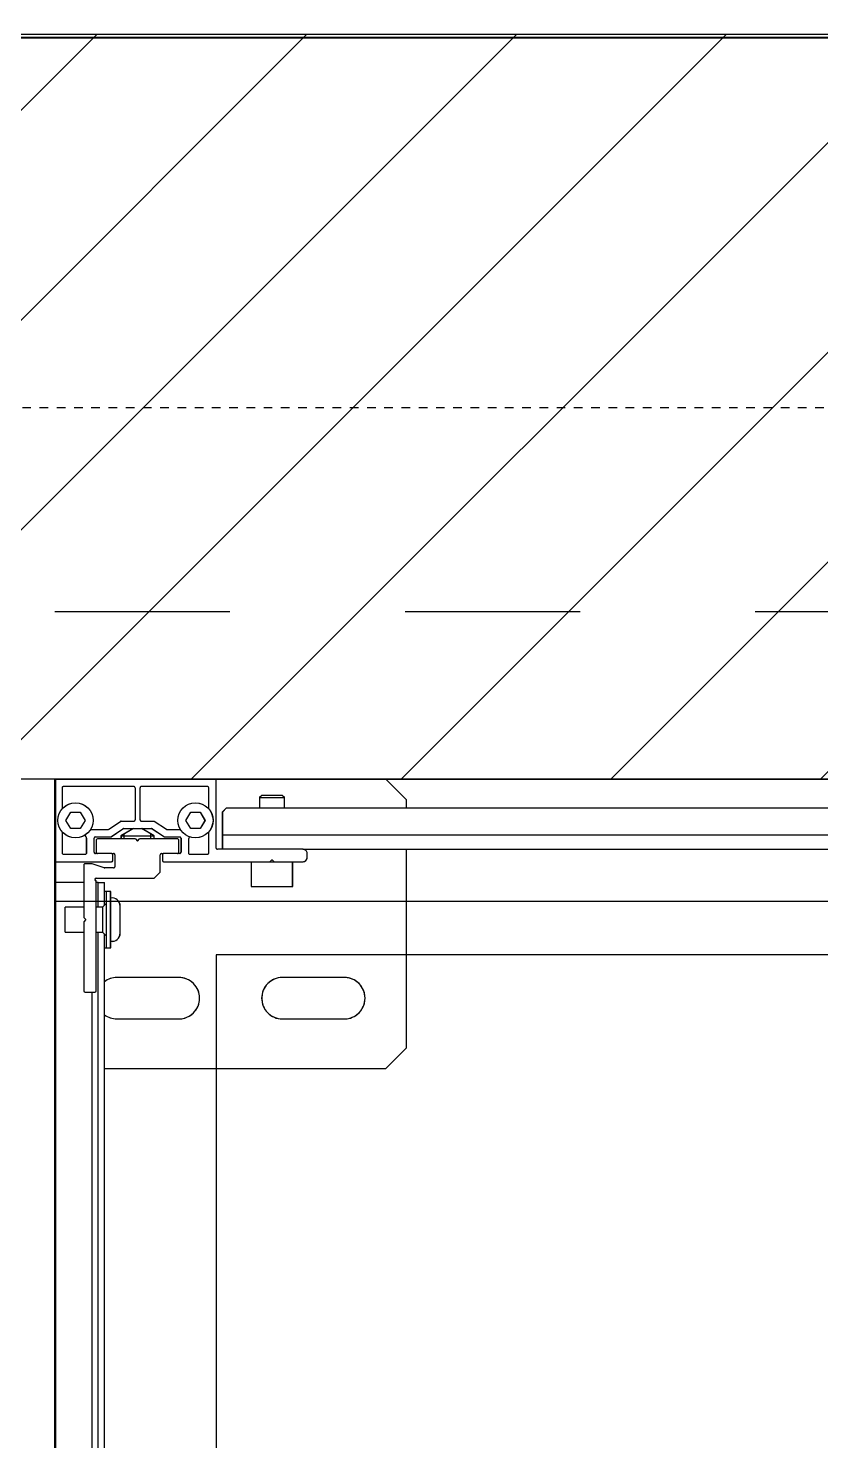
# Model space of a CAD drawing. Header units: centimetres. Extents: x 2191 to 12545, y -680 to 18662.
# Drawn here: x 10895.42 to 10914.58, y 4118.41 to 4152.56 of the extents above; entities that cross this region are included whole.
import ezdxf

# ---------------------------------------------------------------- set-up
doc = ezdxf.new("R2010")
doc.units = ezdxf.units.CM
doc.linetypes.add('prlm_vmc', pattern=[0.282222, 0.141111, -0.141111])
doc.linetypes.add('Style de ligne -1', pattern=[0.41664, 0.20828, -0.20836])
for name, color, linetype in [('B Aménagement intérieur', 252, 'Continuous'), ('B GÈnÈral_Hatch', 252, 'Continuous'), ('B Général', 252, 'Continuous'), ('C ANNOTATIONS-axes horizontaux', 252, 'Style de ligne -1'), ('C ANNOTATIONS-prestations', 252, 'Continuous'), ('C ANNOTATIONS-prestations_Hatch', 252, 'Continuous'), ('F REMPLISSAGE-vert foncé', 252, 'Continuous'), ('MTI900_Alu', 252, 'Continuous'), ('prlm-CHAUFF', 4, 'Continuous')]:
    doc.layers.add(name, color=color, linetype=linetype)

# ---------------------------------------------------------------- blocks, each defined once
blk = doc.blocks.new('B 70.Gaine 150_70')
at = {"layer": 'B Général', "linetype": 'Continuous', "flags": 128}
for points in [[(-70, 36.305), (19.5, 36.305), (19.5, -2.715), (-70, -2.715)], [(-70, -2.7), (-70, 36.3), (19.5, 36.3), (19.5, -2.7)]]:
    blk.add_lwpolyline(points, close=True, dxfattribs=at)
at = {"layer": 'C ANNOTATIONS-prestations'}
for p, q in [((-69.3, 1.435), (-69.3, 31.935)), ((-68.65, 1.335), (-68.65, 32.035)), ((-68.3, 3.285), (-68.3, 30.055)), ((-69.5, 5.785), (-70, 5.285)), ((-69.3, 5.785), (-69.5, 5.785)), ((-63.5, 5.785), (-68.3, 5.785)), ((-63, 5.285), (-63.5, 5.785)), ((-70, 5.285), (-70, 1.155)), ((-63, -1.515), (-63, 5.285)), ((-65.2, 4.285), (-65.2, 2.785)), ((-64.2, 2.785), (-64.2, 4.285)), ((-68.3, 3.285), (-68.3, 1.215)), ((-68.1, 3.385), (-68.2, 3.385)), ((-68, 2.585), (-68, 3.285)), ((-69.55, 2.835), (-69.6, 2.785)), ((-69.6, 2.785), (-69.6, 2.285)), ((-69.55, 2.235), (-69.55, 2.835)), ((-69.3, 2.835), (-69.55, 2.835)), ((-67.4, 3.035), (-68, 3.035)), ((-67.4, 2.035), (-67.4, 3.035)), ((-68.029, 2.556), (-68, 2.585)), ((-68, 2.485), (-68.029, 2.514)), ((-68, 2.485), (-68, 2.585)), ((-68, -0.085), (-68, 2.485)), ((-69.6, 2.285), (-69.55, 2.235)), ((-69.55, 2.235), (-69.3, 2.235)), ((-68, 2.035), (-67.4, 2.035)), ((-69.3, 1.435), (-69.2, 1.335)), ((-70, 1.155), (-70, -2.685)), ((-68.33, 1.185), (-69.97, 1.185)), ((-69.2, 1.335), (-68.65, 1.335)), ((-68.65, 1.335), (-68.3, 1.335)), ((-69.82, 0.975), (-69.82, -0.625)), ((-69.283, 1.005), (-69.79, 1.005)), ((-69.2, 0.8), (-69, 0.916)), ((-69.2, 0.57), (-69.2, 0.8)), ((-69, 0.916), (-68.8, 0.8)), ((-68.8, 0.8), (-68.8, 0.57)), ((-68.21, 1.005), (-68.717, 1.005)), ((-68.18, 0.545), (-68.18, 0.975)), ((-69, 0.454), (-69.2, 0.57)), ((-68.8, 0.57), (-69, 0.454)), ((-68.53, 0.515), (-68.21, 0.515)), ((-68.78, -0.001), (-68.78, 0.321)), ((-68.6, -0.065), (-68.6, 0.305)), ((-68.57, 0.335), (-68.23, 0.335)), ((-68.55, 0.255), (-68.55, -0.665)), ((-68.23, 0.285), (-68.52, 0.285)), ((-68.2, 0.305), (-68.2, -0.085)), ((-65.2, 0.285), (-65.2, -1.215)), ((-64.2, -1.215), (-64.2, 0.285)), ((-68.98, -0.311), (-68.785, -0.018)), ((-68.98, -0.625), (-68.98, -0.311)), ((-68.627, -0.315), (-68.8, -0.615)), ((-68.795, -0.357), (-68.6, -0.065)), ((-68.627, -1.115), (-68.627, -0.315)), ((-68.55, -0.315), (-68.627, -0.315)), ((-68.2, -0.135), (-68.2, -0.085)), ((-68.17, -0.115), (-68.03, -0.115)), ((-67.75, -0.165), (-68.17, -0.165)), ((-67.6, -0.315), (-67.75, -0.165)), ((-67.6, -1.715), (-67.6, -0.315)), ((-69.01, -0.655), (-69.79, -0.655)), ((-68.8, -1.056), (-68.8, -0.374)), ((-68.55, -0.392), (-68.671, -0.392)), ((-68.5, -0.715), (-68.55, -0.665)), ((-69.82, -0.805), (-69.82, -2.505)), ((-69.79, -0.775), (-69.01, -0.775)), ((-68.98, -1.11), (-68.98, -0.805)), ((-68.8, -0.815), (-68.627, -1.115)), ((-68.55, -0.765), (-68.5, -0.715)), ((-68.55, -0.765), (-68.55, -1.685)), ((-68.785, -1.412), (-68.975, -1.127)), ((-68.605, -1.357), (-68.795, -1.073)), ((-68.55, -1.038), (-68.671, -1.038)), ((-68.627, -1.115), (-68.55, -1.115)), ((-68.2, -1.345), (-68.2, -1.295)), ((-68.2, -1.345), (-68.2, -1.735)), ((-68.17, -1.265), (-67.88, -1.265)), ((-68.03, -1.315), (-68.17, -1.315)), ((-68, -2.685), (-68, -1.345)), ((-67.85, -1.295), (-67.85, -1.51)), ((-65.92, -1.365), (-67.28, -1.365)), ((-67.28, -1.365), (-67.28, -1.465)), ((-66.275, -1.135), (-66.925, -1.135)), ((-65.92, -1.465), (-65.92, -1.365)), ((-68.78, -1.851), (-68.78, -1.429)), ((-68.6, -1.735), (-68.6, -1.374)), ((-67.852, -1.52), (-67.948, -1.81)), ((-66.95, -1.515), (-67.5, -1.515)), ((-67.5, -1.665), (-67.5, -1.515)), ((-66.9, -1.665), (-67.5, -1.665)), ((-67.5, -1.665), (-67.5, -1.715)), ((-67.28, -1.465), (-67.28, -1.515)), ((-65.92, -1.465), (-67.28, -1.465)), ((-67, -1.465), (-66.9, -1.565)), ((-66.9, -1.565), (-66.3, -1.565)), ((-66.9, -1.565), (-66.9, -1.715)), ((-66.3, -1.565), (-66.2, -1.465)), ((-66.3, -1.715), (-66.3, -1.565)), ((15.8, -1.665), (-66.3, -1.665)), ((15.75, -1.515), (-66.25, -1.515)), ((-65.92, -1.515), (-65.92, -1.465)), ((-69.2, -2.1), (-69, -1.984)), ((-69, -1.984), (-68.8, -2.1)), ((-68.23, -1.765), (-68.57, -1.765)), ((-68.21, -1.945), (-68.556, -1.945)), ((-68.52, -1.715), (-68.23, -1.715)), ((-68.18, -2.505), (-68.18, -1.975)), ((-67.95, -1.82), (-67.95, -1.985)), ((-67.92, -2.015), (-66.65, -2.015)), ((-64.88, -1.715), (-67.54, -1.715)), ((-67.5, -2.015), (-67.5, -2.715)), ((-66.9, -2.015), (-66.9, -2.465)), ((-66.65, -2.015), (-66.6, -1.965)), ((-66.6, -1.965), (-66.55, -2.015)), ((-66.55, -2.015), (-64.88, -2.015)), ((-66.3, -2.465), (-66.3, -2.015)), ((-64.85, -1.985), (-64.85, -1.745)), ((14.35, -1.815), (-64.85, -1.815)), ((-69.2, -2.33), (-69.2, -2.1)), ((-69, -2.446), (-69.2, -2.33)), ((-68.8, -2.33), (-69, -2.446)), ((-68.8, -2.1), (-68.8, -2.33)), ((-70, -2.685), (-70, -2.715)), ((-70, -2.715), (-69.97, -2.715)), ((-69.97, -2.715), (-68.03, -2.715)), ((-69.79, -2.535), (-69.283, -2.535)), ((-68.717, -2.535), (-68.21, -2.535)), ((-68.03, -2.715), (-67.5, -2.715)), ((17, -2.715), (-67.5, -2.715)), ((-66.3, -2.465), (-66.9, -2.465))]:
    blk.add_line(p, q, dxfattribs=at)
at = {"layer": 'C ANNOTATIONS-prestations', "flags": 128}
for points in [[(-64.2, 4.285, 0.414214), (-64.7, 4.785, 0.414214), (-65.2, 4.285)], [(-68.2, 3.385, 0.198912), (-68.271, 3.356, 0.198912), (-68.3, 3.285)], [(-68, 3.285, 0.198912), (-68.029, 3.356, 0.198912), (-68.1, 3.385)], [(-65.2, 2.785, 0.414214), (-64.7, 2.285, 0.414214), (-64.2, 2.785)], [(-68.029, 2.556, 0.198912), (-68.038, 2.535, 0.198912), (-68.029, 2.514)], [(-69.97, 1.185, 0.198912), (-69.991, 1.176, 0.198912), (-70, 1.155)], [(-68.33, 1.185, 0.198912), (-68.309, 1.194, 0.198912), (-68.3, 1.215)], [(-69.79, 1.005, 0.198912), (-69.811, 0.996, 0.198912), (-69.82, 0.975)], [(-69.28, 1.005, 0.01196), (-69.281, 1.005, 0.01196), (-69.283, 1.005)], [(-68.717, 1.005, 0.01196), (-68.719, 1.005, 0.01196), (-68.72, 1.005)], [(-68.18, 0.975, 0.198912), (-68.189, 0.996, 0.198912), (-68.21, 1.005)], [(-64.2, 0.285, 0.414214), (-64.7, 0.785, 0.414214), (-65.2, 0.285)], [(-68.599, 0.543, 0.095961), (-68.568, 0.522, 0.095961), (-68.53, 0.515)], [(-68.21, 0.515, 0.198912), (-68.189, 0.524, 0.198912), (-68.18, 0.545)], [(-68.57, 0.335, 0.198912), (-68.591, 0.326, 0.198912), (-68.6, 0.305)], [(-68.52, 0.285, 0.198912), (-68.541, 0.276, 0.198912), (-68.55, 0.255)], [(-68.2, 0.305, 0.198912), (-68.209, 0.326, 0.198912), (-68.23, 0.335)], [(-68.2, 0.255, 0.198912), (-68.209, 0.276, 0.198912), (-68.23, 0.285)], [(-68.785, -0.018, 0.073633), (-68.781, -0.01, 0.073633), (-68.78, -0.001)], [(-68.2, -0.085, 0.198912), (-68.191, -0.106, 0.198912), (-68.17, -0.115)], [(-68.2, -0.135, 0.198912), (-68.191, -0.156, 0.198912), (-68.17, -0.165)], [(-68.03, -0.115, 0.198912), (-68.009, -0.106, 0.198912), (-68, -0.085)], [(-69.82, -0.625, 0.198912), (-69.811, -0.646, 0.198912), (-69.79, -0.655)], [(-69.01, -0.655, 0.198912), (-68.989, -0.646, 0.198912), (-68.98, -0.625)], [(-68.795, -0.357, 0.073633), (-68.799, -0.365, 0.073633), (-68.8, -0.374)], [(-69.79, -0.775, 0.198912), (-69.811, -0.784, 0.198912), (-69.82, -0.805)], [(-68.98, -0.805, 0.198912), (-68.989, -0.784, 0.198912), (-69.01, -0.775)], [(-68.98, -1.11, 0.073633), (-68.979, -1.119, 0.073633), (-68.975, -1.127)], [(-68.8, -1.056, 0.073633), (-68.799, -1.065, 0.073633), (-68.795, -1.073)], [(-68.6, -1.374, 0.073633), (-68.601, -1.365, 0.073633), (-68.605, -1.357)], [(-68.17, -1.265, 0.198912), (-68.191, -1.274, 0.198912), (-68.2, -1.295)], [(-68.17, -1.315, 0.198912), (-68.191, -1.324, 0.198912), (-68.2, -1.345)], [(-68, -1.345, 0.198912), (-68.009, -1.324, 0.198912), (-68.03, -1.315)], [(-67.85, -1.295, 0.198912), (-67.859, -1.274, 0.198912), (-67.88, -1.265)], [(-66.925, -1.135, 0.218554), (-67.077, -1.205, 0.218554), (-67.123, -1.365)], [(-67.123, -1.36, 0.003145), (-67.124, -1.362, 0.003145), (-67.124, -1.365)], [(-66.077, -1.365, 0.218554), (-66.123, -1.205, 0.218554), (-66.275, -1.135)], [(-66.076, -1.365, 0.003145), (-66.076, -1.362, 0.003145), (-66.077, -1.36)], [(-65.2, -1.215, 0.080612), (-65.174, -1.373, 0.080612), (-65.1, -1.515)], [(-64.3, -1.515, 0.080612), (-64.226, -1.373, 0.080612), (-64.2, -1.215)], [(-68.78, -1.429, 0.073633), (-68.781, -1.42, 0.073633), (-68.785, -1.412)], [(-68.55, -1.685, 0.198912), (-68.541, -1.706, 0.198912), (-68.52, -1.715)], [(-68.23, -1.715, 0.198912), (-68.209, -1.706, 0.198912), (-68.2, -1.685)], [(-67.852, -1.52, 0.040241), (-67.85, -1.515, 0.040241), (-67.85, -1.51)], [(-68.556, -1.945, 0.123554), (-68.604, -1.957, 0.123554), (-68.64, -1.99)], [(-68.6, -1.735, 0.198912), (-68.591, -1.756, 0.198912), (-68.57, -1.765)], [(-68.23, -1.765, 0.198912), (-68.209, -1.756, 0.198912), (-68.2, -1.735)], [(-68.18, -1.975, 0.198912), (-68.189, -1.954, 0.198912), (-68.21, -1.945)], [(-67.948, -1.81, 0.040241), (-67.95, -1.815, 0.040241), (-67.95, -1.82)], [(-67.95, -1.985, 0.198912), (-67.941, -2.006, 0.198912), (-67.92, -2.015)], [(-67.6, -1.715, 0.414214), (-67.57, -1.745, 0.414214), (-67.54, -1.715)], [(-64.85, -1.745, 0.198912), (-64.859, -1.724, 0.198912), (-64.88, -1.715)], [(-64.88, -2.015, 0.198912), (-64.859, -2.006, 0.198912), (-64.85, -1.985)], [(-70, -2.685, 0.198912), (-69.991, -2.706, 0.198912), (-69.97, -2.715)], [(-69.82, -2.505, 0.198912), (-69.811, -2.526, 0.198912), (-69.79, -2.535)], [(-69.283, -2.535, 0.01196), (-69.281, -2.535, 0.01196), (-69.28, -2.535)], [(-68.72, -2.535, 0.01196), (-68.719, -2.535, 0.01196), (-68.717, -2.535)], [(-68.21, -2.535, 0.198912), (-68.189, -2.526, 0.198912), (-68.18, -2.505)], [(-68.03, -2.715, 0.198912), (-68.009, -2.706, 0.198912), (-68, -2.685)]]:
    blk.add_lwpolyline(points, format="xyb", dxfattribs=at)
at = {"layer": 'C ANNOTATIONS-prestations'}
for centre in [(-69, 0.685), (-69, -2.215)]:
    blk.add_circle(centre, 0.425, dxfattribs=at)
blk = doc.blocks.new('B 70.MTI900_Alu_390')
at = {"layer": 'MTI900_Alu', "color": 1, "linetype": 'Continuous'}
for p, q in [((-4.225, 0), (4.225, 0)), ((4.278, 0), (4.225, 0)), ((4.225, -0.07), (4.225, 0)), ((4.472, 0), (4.278, 0)), ((4.475, 0), (4.472, 0)), ((4.475, -0.003), (4.475, 0)), ((4.105, -0.025), (4.165, -0.025)), ((4.105, -0.025), (4.105, -0.07)), ((4.165, -0.07), (4.165, -0.025)), ((4.275, -0.003), (4.275, -0.137)), ((4.293, -0.021), (4.293, -0.074)), ((4.3467, -0.018), (4.296, -0.018)), ((4.355, -0.0385), (4.375, -0.0269)), ((4.375, -0.0269), (4.395, -0.0385)), ((4.454, -0.018), (4.4033, -0.018)), ((4.457, -0.191), (4.457, -0.021)), ((4.475, -0.387), (4.475, -0.003)), ((4.355, -0.0615), (4.355, -0.0385)), ((4.375, -0.0731), (4.355, -0.0615)), ((4.395, -0.0615), (4.375, -0.0731)), ((4.395, -0.0385), (4.395, -0.0615)), ((-3.96, -0.09), (3.96, -0.09)), ((3.96, -0.073), (3.96, -0.097)), ((4.13, -0.07), (3.963, -0.07)), ((3.963, -0.1), (4.229, -0.1)), ((4.105, -0.1), (4.105, -0.115)), ((4.135, -0.075), (4.13, -0.07)), ((4.14, -0.07), (4.135, -0.075)), ((4.267, -0.07), (4.14, -0.07)), ((4.165, -0.115), (4.165, -0.1)), ((4.225, -0.105), (4.225, -0.1)), ((4.235, -0.1), (4.235, -0.24)), ((4.2602, -0.1195), (4.2698, -0.0905)), ((4.27, -0.0895), (4.27, -0.073)), ((4.295, -0.137), (4.295, -0.098)), ((4.296, -0.077), (4.3306, -0.077)), ((4.298, -0.095), (4.332, -0.095)), ((4.327, -0.1), (4.298, -0.1)), ((4.335, -0.098), (4.335, -0.1341)), ((4.353, -0.0864), (4.353, -0.1286)), ((-4.105, -0.105), (4.105, -0.105)), ((-4.1, -0.12), (4.1, -0.12)), ((3.775, -0.12), (3.775, -0.8)), ((4.067, -0.12), (4.067, -0.125)), ((4.067, -0.125), (4.203, -0.125)), ((4.067, -0.125), (4.067, -0.135)), ((4.067, -0.135), (4.203, -0.135)), ((4.105, -0.115), (4.095, -0.125)), ((4.165, -0.115), (4.105, -0.115)), ((4.165, -0.105), (4.225, -0.105)), ((4.175, -0.125), (4.165, -0.115)), ((4.17, -0.12), (4.225, -0.12)), ((4.203, -0.125), (4.203, -0.12)), ((4.203, -0.135), (4.203, -0.125)), ((4.225, -0.105), (4.225, -0.12)), ((4.26, -0.142), (4.26, -0.1205)), ((4.33, -0.195), (4.33, -0.103)), ((4.3355, -0.1358), (4.3545, -0.1642)), ((4.3535, -0.1303), (4.3725, -0.1588)), ((3.895, -0.15), (3.895, -0.3)), ((3.995, -0.3), (3.995, -0.15)), ((4.1025, -0.158), (4.1675, -0.158)), ((4.292, -0.145), (4.263, -0.145)), ((4.278, -0.14), (4.292, -0.14)), ((4.295, -0.137), (4.295, -0.142)), ((4.3377, -0.16), (4.33, -0.16)), ((4.33, -0.1677), (4.3421, -0.1677)), ((4.3377, -0.16), (4.3377, -0.24)), ((4.355, -0.19), (4.3377, -0.16)), ((4.355, -0.1659), (4.355, -0.2341)), ((4.373, -0.1605), (4.373, -0.191)), ((4.33, -0.195), (4.325, -0.2)), ((4.325, -0.2), (4.33, -0.205)), ((4.454, -0.194), (4.376, -0.194)), ((4.33, -0.297), (4.33, -0.205)), ((4.33, -0.2323), (4.3421, -0.2323)), ((4.3545, -0.2358), (4.335, -0.265)), ((4.3377, -0.24), (4.355, -0.21)), ((4.373, -0.209), (4.373, -0.2404)), ((4.376, -0.206), (4.454, -0.206)), ((4.457, -0.369), (4.457, -0.209)), ((4.235, -0.24), (4.25, -0.255)), ((4.25, -0.255), (4.292, -0.255)), ((4.275, -0.263), (4.275, -0.52)), ((4.292, -0.26), (4.278, -0.26)), ((4.295, -0.258), (4.295, -0.263)), ((4.295, -0.302), (4.295, -0.263)), ((4.33, -0.24), (4.3377, -0.24)), ((4.335, -0.265), (4.335, -0.302)), ((4.353, -0.2714), (4.353, -0.3036)), ((4.373, -0.2404), (4.3535, -0.2697)), ((4.298, -0.3), (4.327, -0.3)), ((4.332, -0.305), (4.298, -0.305)), ((4.293, -0.326), (4.293, -0.369)), ((4.328, -0.323), (4.296, -0.323)), ((4.355, -0.3285), (4.375, -0.3169)), ((4.355, -0.3515), (4.355, -0.3285)), ((4.375, -0.3169), (4.395, -0.3285)), ((4.395, -0.3285), (4.395, -0.3515)), ((4.296, -0.372), (4.3467, -0.372)), ((4.375, -0.3631), (4.355, -0.3515)), ((4.395, -0.3515), (4.375, -0.3631)), ((4.4033, -0.372), (4.454, -0.372)), ((4.305, -0.6), (4.305, -0.393)), ((4.34, -0.405), (4.305, -0.405)), ((4.308, -0.39), (4.472, -0.39)), ((4.34, -0.405), (4.34, -3.475)), ((4.395, -0.405), (4.34, -0.405)), ((4.405, -0.415), (4.395, -0.405)), ((4.475, -0.8), (4.475, -0.387)), ((4.405, -0.415), (4.405, -3.465)), ((4.215, -0.475), (4.215, -0.575)), ((4.275, -0.475), (4.215, -0.475)), ((4.43, -0.495), (4.405, -0.495)), ((4.43, -0.495), (4.43, -0.555)), ((4.435, -0.5), (4.43, -0.495)), ((4.435, -0.55), (4.435, -0.5)), ((4.275, -0.52), (4.2779, -0.5229)), ((4.275, -0.52), (4.275, -0.53)), ((4.2779, -0.5271), (4.275, -0.53)), ((4.275, -0.53), (4.275, -0.6)), ((3.895, -0.55), (3.895, -0.7)), ((3.995, -0.7), (3.995, -0.55)), ((4.215, -0.575), (4.275, -0.575)), ((4.405, -0.555), (4.43, -0.555)), ((4.43, -0.555), (4.435, -0.55)), ((4.285, -0.61), (4.295, -0.61)), ((4.305, -0.6), (4.305, -3.277)), ((3.775, -0.8), (3.825, -0.85)), ((4.425, -0.85), (4.475, -0.8)), ((3.825, -0.85), (4.305, -0.85)), ((4.405, -0.85), (4.425, -0.85))]:
    blk.add_line(p, q, dxfattribs=at)
for centre in [(4.375, -0.05), (4.375, -0.34)]:
    blk.add_circle(centre, 0.0425, dxfattribs=at)
for centre, radius, start, end in [((4.278, -0.003), 0.003, 90, 180), ((4.472, -0.003), 0.003, 0, 90), ((4.296, -0.021), 0.003, 90, 180), ((4.3467, -0.021), 0.003, 84.5182, 90), ((4.4033, -0.021), 0.003, 90, 95.4818), ((4.454, -0.021), 0.003, 0, 90), ((3.963, -0.073), 0.003, 90, 180), ((3.963, -0.097), 0.003, 180, 270), ((4.232, -0.1), 0.003, 0, 180), ((4.267, -0.073), 0.003, 0, 90), ((4.267, -0.0895), 0.003, 341.5651, 0), ((4.296, -0.074), 0.003, 180, 270), ((4.298, -0.098), 0.003, 90, 180), ((4.298, -0.103), 0.003, 90, 180), ((4.327, -0.103), 0.003, 0, 90), ((4.3306, -0.067), 0.01, 270, 326.3475), ((4.332, -0.098), 0.003, 0, 90), ((3.945, -0.15), 0.05, 143.1301, 180), ((3.945, -0.15), 0.05, 0, 36.8699), ((4.1025, -0.138), 0.02, 171.3731, 270), ((4.1025, -0.133), 0.02, 185.7392, 187.1808), ((4.1675, -0.138), 0.02, 270, 8.6269), ((4.1675, -0.133), 0.02, 352.8192, 354.2608), ((4.263, -0.1205), 0.003, 161.5651, 180), ((4.338, -0.1341), 0.003, 180, 213.6901), ((4.356, -0.1286), 0.003, 180, 213.6901), ((4.263, -0.142), 0.003, 180, 270), ((4.278, -0.137), 0.003, 180, 270), ((4.292, -0.137), 0.003, 270, 0), ((4.292, -0.142), 0.003, 270, 0), ((4.352, -0.1659), 0.003, 0, 33.6901), ((4.37, -0.1605), 0.003, 0, 33.6901), ((4.376, -0.191), 0.003, 180, 270), ((4.454, -0.191), 0.003, 270, 0), ((4.352, -0.2341), 0.003, 326.3099, 0), ((4.376, -0.209), 0.003, 90, 180), ((4.454, -0.209), 0.003, 0, 90), ((4.278, -0.263), 0.003, 90, 180), ((4.292, -0.258), 0.003, 0, 90), ((4.292, -0.263), 0.003, 0, 90), ((4.356, -0.2714), 0.003, 146.3099, 180), ((3.945, -0.3), 0.05, 180, 0), ((4.298, -0.297), 0.003, 180, 270), ((4.298, -0.302), 0.003, 180, 270), ((4.327, -0.297), 0.003, 270, 0), ((4.332, -0.302), 0.003, 270, 0), ((4.296, -0.326), 0.003, 90, 180), ((4.328, -0.333), 0.01, 46.149, 90), ((4.296, -0.369), 0.003, 180, 270), ((4.3467, -0.369), 0.003, 270, 275.4818), ((4.4033, -0.369), 0.003, 264.5182, 270), ((4.454, -0.369), 0.003, 270, 0), ((4.308, -0.393), 0.003, 90, 180), ((4.472, -0.387), 0.003, 270, 0), ((3.945, -0.55), 0.05, 0, 180), ((4.2758, -0.525), 0.003, 315, 45), ((4.285, -0.6), 0.01, 180, 270), ((4.295, -0.6), 0.01, 270, 0), ((3.945, -0.7), 0.05, 180, 0)]:
    blk.add_arc(centre, radius, start, end, dxfattribs=at)
blk = doc.blocks.new('xi.thema+')
at = {"layer": 'prlm-CHAUFF', "color": 7, "linetype": 'prlm_vmc', "ltscale": 30}
blk.add_lwpolyline([(-27.9, 0), (-27.9, 34.4)], dxfattribs=at)
at = {"layer": 'prlm-CHAUFF', "color": 0}
blk.add_lwpolyline([(-20.9, 0), (-20.9, 34.4), (20.9, 34.4), (20.9, 0)], close=True, dxfattribs=at)
blk = doc.blocks.new('xi.uta-yzen-d')
at = {"layer": 'prlm-CHAUFF', "ltscale": 50}
blk.add_lwpolyline([(-40.5, 20.62), (-40.5, 3.9), (40.5, 3.9), (40.5, 20.62)], close=True, dxfattribs=at)

msp = doc.modelspace()

# ---------------------------------------------------------------- hatches: boundary and pattern name
at = {"layer": 'B GÈnÈral_Hatch', "linetype": 'Continuous'}
h = msp.add_hatch(dxfattribs=at)
h.set_pattern_fill('50_BETON', color=256, style=0, pattern_type=2)
h.set_pattern_definition([(45, (0, 0), (2.4253472, -2.6458333), [])])
h.paths.add_polyline_path([(11087.245, 4134.411), (11087.245, 4152.411), (10190.396, 4152.411), (10190.396, 4134.411)])
at = {"layer": 'C ANNOTATIONS-prestations_Hatch', "linetype": 'Continuous'}
h = msp.add_hatch(dxfattribs=at)
h.set_pattern_fill('DALETTES TERRASSE 50X50', color=256, scale=1.406016, style=0, pattern_type=2)
h.set_pattern_definition([(0, (9531.354, 4152.3), (4e-15, -70.3008), []), (-90, (9531.354, 4152.3), (70.3008, 0), [])])
h.paths.add_polyline_path([(9060.796, 4282.297), (9060.796, 3065.19), (9190.796, 3065.19), (9190.796, 3716.389), (9189.484, 3716.389), (9189.484, 4137.39), (9812.796, 4137.39), (9812.796, 4152.411), (11431.445, 4152.297), (11431.445, 4282.297)])

# ---------------------------------------------------------------- linework, layer by layer
at = {"layer": 'B Aménagement intérieur', "linetype": 'Continuous'}
msp.add_line((10896.083, 4134.421), (10896.066, 4044.911), dxfattribs=at)
at = {"layer": 'B Général', "linetype": 'Continuous', "lineweight": 18}
for p, q in [((11087.245, 4152.411), (10190.396, 4152.411)), ((11087.245, 4134.411), (10564.866, 4134.411))]:
    msp.add_line(p, q, dxfattribs=at)
at = {"layer": 'B Général', "linetype": 'Continuous'}
for p, q in [((11087.245, 4152.411), (10190.396, 4152.411)), ((11087.245, 4134.411), (10580.485, 4134.411))]:
    msp.add_line(p, q, dxfattribs=at)
at = {"layer": 'C ANNOTATIONS-axes horizontaux'}
msp.add_line((12370.813, 4143.389), (2960.813, 4143.389), dxfattribs=at)
msp.add_line((12370.813, 4143.389), (2960.813, 4143.389), dxfattribs=at)
at = {"layer": 'C ANNOTATIONS-prestations', "linetype": 'Continuous', "flags": 128}
msp.add_lwpolyline([(9060.796, 4282.297), (9060.796, 3065.19), (9190.796, 3065.19), (9190.796, 3716.389), (9189.484, 3716.389), (9189.484, 4137.39), (9812.796, 4137.39), (9812.796, 4152.411), (11431.445, 4152.297), (11431.445, 4282.297)], close=True, dxfattribs=at)
at = {"layer": 'F REMPLISSAGE-vert foncé', "linetype": 'Continuous'}
msp.add_line((10896.083, 4134.421), (10896.066, 4044.911), dxfattribs=at)

# ---------------------------------------------------------------- block references
at = {"layer": 'B Aménagement intérieur', "rotation": 270}
msp.add_blockref('B 70.Gaine 150_70', (10898.781, 4064.411), dxfattribs=at)
at = {"layer": 'prlm-CHAUFF', "ltscale": 50, "rotation": 270}
for name, p in [('xi.thema+', (10896.066, 4110.561)), ('xi.uta-yzen-d', (10896.066, 4089.661))]:
    msp.add_blockref(name, p, dxfattribs=at)
at = {"layer": 'prlm-CHAUFF', "xscale": 9.999999999999975, "yscale": 9.999999999999975, "zscale": 9.999999999999975, "rotation": 89.99988466022914}
msp.add_blockref('B 70.MTI900_Alu_390', (10896.067, 4089.661), dxfattribs=at)

doc.saveas('drawing.dxf')
